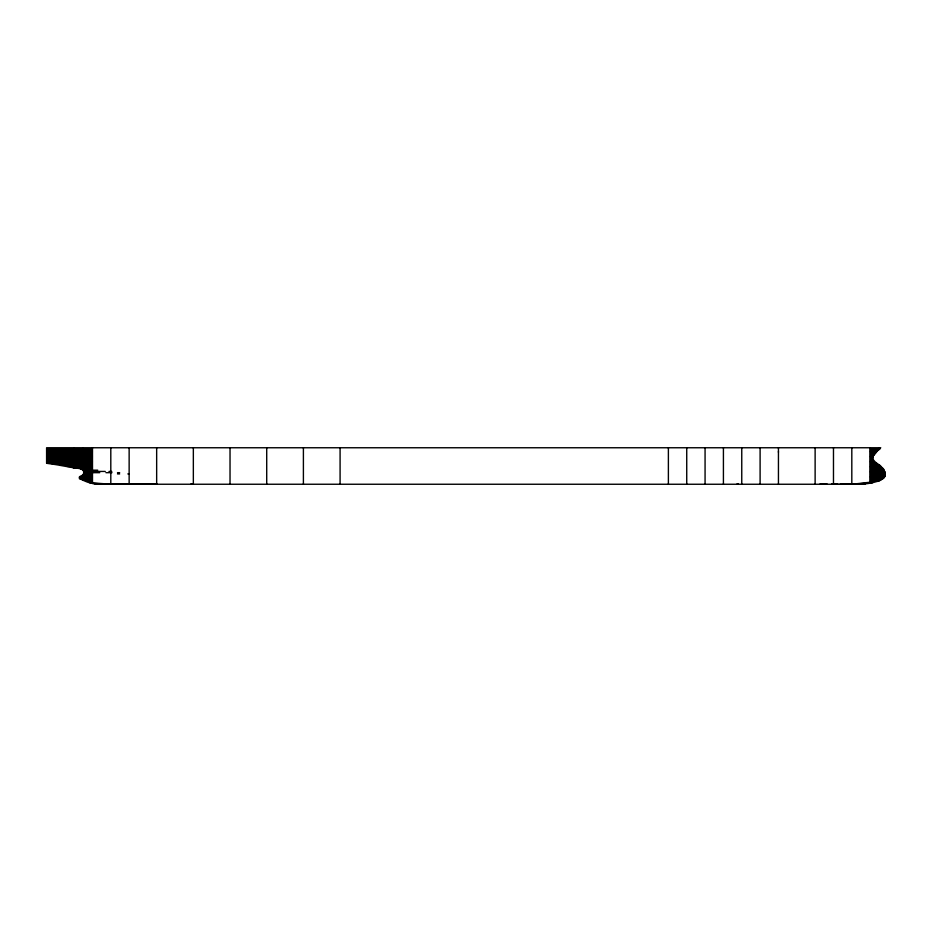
<?xml version="1.0" encoding="UTF-8"?>
<svg xmlns="http://www.w3.org/2000/svg" width="932" height="932" viewBox="0 0 932 932"><rect width="100%" height="100%" fill="white"/><g stroke="black" fill="none" stroke-linecap="round" stroke-linejoin="round"><path stroke-width="1.4" d="M778.441 452.206L778.441 451.601M82.727 480.05L79.43 478.745L79.43 476.765L82.96 474.936A4.788 4.788 0 0 0 83.659 473.468C84.859 468.563 78.358 468.365 75.084 468.004A40.111 40.111 0 0 1 72.545 467.596L57.073 464.835A51.248 51.248 0 0 1 55.314 464.555L46.6 463.286L46.6 447.756L880.728 447.756C860.492 463.938 885.889 460.909 885.144 475.786A5.65 5.65 0 0 1 884.223 477.557L879.738 480.644L871.292 482.974M871.676 482.904L851.813 484.244L851.813 447.756M871.199 482.997L870.814 483.067A69.527 69.527 0 0 1 858.046 484.256L98.734 484.244A23.941 23.941 0 0 1 95.39 483.929L91.895 483.312A30.337 30.337 0 0 1 88.656 482.45L85.278 481.215A20.539 20.539 0 0 1 82.715 480.062L92.454 480.143M851.813 484.244L870.162 482.298M46.6 449.003L92.454 449.003M870.162 449.003L879.971 449.003M46.6 450.249L92.454 450.249M870.162 450.249L878.655 450.249M46.6 451.496L92.454 451.496M870.162 451.496L877.478 451.496M46.6 452.742L92.454 452.742M870.162 452.742L876.301 452.742M46.6 453.989L92.454 453.989M870.162 453.989L875.183 453.989M46.6 455.235L92.454 455.235M870.162 455.235L874.181 455.235M46.6 456.482L92.454 456.482M870.162 456.482L873.354 456.482M46.6 457.728L92.454 457.728M870.162 457.728L872.783 457.728M46.6 458.975L92.454 458.975M870.162 458.975L872.62 458.975M46.6 460.222L92.454 460.222M870.162 460.222L873.028 460.222M46.6 461.457L92.454 461.457M870.162 461.457L874.053 461.457M46.6 462.703L92.454 462.703M870.162 462.703L875.602 462.703M52.215 463.95L92.454 463.95M870.162 463.95L877.49 463.95M59.823 465.196L92.454 465.196M870.162 465.196L879.82 465.196M67.512 466.443L92.454 466.443M870.162 466.443L881.148 466.443M73.034 467.689L92.454 467.689M870.162 467.689L882.534 467.689M80.793 468.936L92.454 468.936M870.162 468.936L883.583 468.936M82.668 470.182L92.454 470.182M93.433 470.182L97.732 470.182M870.162 470.182L884.363 470.182M83.717 471.429L105.281 471.429M108.974 471.429L111.747 471.429M870.162 471.429L884.922 471.429M83.798 472.675L99.736 472.675M105.91 472.675L111.968 472.675M117.502 472.675L119.669 472.675M870.162 472.675L885.272 472.675M83.507 473.922L92.454 473.922M117.49 473.922L119.657 473.922M127.835 473.922L129.14 473.922M870.162 473.922L885.4 473.922M82.68 475.157L92.454 475.157M870.162 475.157L885.295 475.157M81.177 476.403L92.454 476.403M870.162 476.403L884.899 476.403M79.43 477.65L92.454 477.65M870.162 477.65L884.153 477.65M80.42 478.897L92.454 478.897M870.162 478.897L882.86 478.897M870.162 480.143L880.833 480.143M85.732 481.39L92.454 481.39M870.162 481.39L877.734 481.39M89.262 482.636L93.165 482.636M865.863 482.636L872.993 482.636M94.994 483.883L156.658 483.883M190.99 483.883L193.343 483.883M737.049 483.883L738.202 483.883M820.055 483.883L827.01 483.883M831.565 483.883L837.81 483.883M840.163 483.883L865.269 483.883M110.803 447.756L110.803 484.244L92.454 483.428L92.454 447.756M92.454 482.869L110.803 484.244M879.33 447.756L879.33 449.434M879.33 465.138L879.33 480.796M870.162 447.756L870.162 483.172M833.476 447.756L833.476 484.209M815.127 447.756L815.127 484.221M778.441 447.756L778.441 484.221M760.104 447.756L760.104 484.221M741.756 447.756L741.756 484.197M723.418 447.756L723.418 484.197M705.07 447.756L705.07 484.174M686.733 447.756L686.733 484.151M668.384 447.756L668.384 484.069M340.087 447.756L340.087 484.151M303.401 447.756L303.401 484.186M266.715 447.756L266.715 484.197M230.029 447.756L230.029 484.209M193.343 447.756L193.343 484.232M156.658 447.756L156.658 484.244M129.14 447.756L129.14 484.244M83.286 447.756L83.286 470.45M83.286 474.411L83.286 480.341M74.117 447.756L74.117 467.817"/></g></svg>
